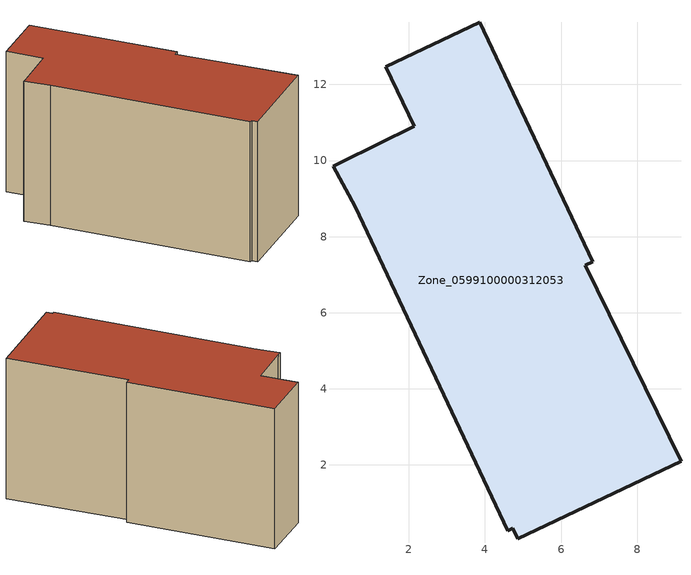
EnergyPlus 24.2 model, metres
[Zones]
Zone_0599100000312053
 floor ground (C_G): 0.22,9.95 2.15,10.9 1.4,12.47 3.87,13.63 6.84,7.34 6.63,7.24 9.15,2.1 4.86,0.06 4.73,0.33 4.6,0.27 0.59,8.78 0.02,9.85 z0
 wall outside (C_F): 2.15,10.9 0.22,9.95 0.02,9.85 0.59,8.78 4.6,0.27 4.73,0.33 4.86,0.06 9.15,2.1 6.63,7.24 6.84,7.34 3.87,13.63 1.4,12.47 2.15,10.9 z0:6.87
 roof outside (C_R): 4.86,0.06 9.15,2.1 6.63,7.24 6.84,7.34 3.87,13.63 1.4,12.47 2.15,10.9 0.22,9.95 0.02,9.85 0.59,8.78 4.6,0.27 4.73,0.33 z6.87
[BUILDING]
Pand.0599100000312053: North Axis=0; Terrain=City; Loads Convergence Tolerance Value=0.04; Temperature Convergence Tolerance Value=0.4; Solar Distribution=FullExterior; Maximum Number of Warmup Days=25; Minimum Number of Warmup Days=1
[Site:Location]
Rotterdam.The.Hague.AP_ZH_NLD Design_Conditions: Latitude=51.96; Longitude=4.45; Time Zone=1; Elevation=-4.5
[SITE:GROUNDTEMPERATURE:BUILDINGSURFACE]
18, 18, 18, 18, 18, 18, 18, 18, 18, 18, 18, 18
[MATERIAL] Thermal Absorptance=0.9; Solar Absorptance=0.7; Visible Absorptance=0.7
Name | Roughness | Thickness | Conductivity | Density | Specific Heat
G.TI.1992-2005 | MediumSmooth | 0.15 | 0.06 | 540 | 1210
F.TI.1992-2005 | Rough | 0.3 | 0.12 | 1920 | 840
R.TI.1992-2005 | MediumRough | 0.2 | 0.08 | 1500 | 1000
[CONSTRUCTION]
C_G: G.TI.1992-2005
C_F: F.TI.1992-2005
C_R: R.TI.1992-2005
[ZONE]
Zone_0599100000312053: Type=1; Multiplier=1; Ceiling Height=Autocalculate; Volume=Autocalculate; Floor Area=autocalculate; Part of Total Floor Area=Yes
[ZONEINFILTRATION:DESIGNFLOWRATE]
Infil_Zone_0599100000312053: Zone or ZoneList or Space or SpaceList=Zone_0599100000312053; Schedule=AlwaysOn; Design Flow Rate Calculation Method=Flow/Area; Flow Rate per Floor Area=0.0015; Constant Term Coefficient=1; Temperature Term Coefficient=0; Velocity Term Coefficient=0; Velocity Squared Term Coefficient=0
[HVACTEMPLATE:ZONE:IDEALLOADSAIRSYSTEM]
Zone_0599100000312053: Maximum Heating Supply Air Temperature=50; Minimum Cooling Supply Air Temperature=13; Maximum Heating Supply Air Humidity Ratio=0.0156; Minimum Cooling Supply Air Humidity Ratio=0.0077; Heating Limit=NoLimit; Cooling Limit=NoLimit; Dehumidification Control Type=ConstantSensibleHeatRatio; Cooling Sensible Heat Ratio=0.7; Dehumidification Setpoint=60; Humidification Control Type=None; Humidification Setpoint=30; Outdoor Air Method=None; Outdoor Air Flow Rate per Person=0.00944; Outdoor Air Flow Rate per Zone Floor Area=0; Outdoor Air Flow Rate per Zone=0; Demand Controlled Ventilation Type=None; Outdoor Air Economizer Type=NoEconomizer; Heat Recovery Type=None; Sensible Heat Recovery Effectiveness=0.7; Latent Heat Recovery Effectiveness=0.65
[ZONECONTROL:THERMOSTAT]
ThermostatControl_Zone_0599100000312053: Zone or ZoneList=Zone_0599100000312053; Control Type Schedule=DualSetpointControlType; Control 1=Thermostat_Zone_0599100000312053; Temperature Difference Between Cutout And Setpoint=0
[THERMOSTATSETPOINT:DUALSETPOINT]
Thermostat_Zone_0599100000312053: Heating Setpoint Temperature Schedule=HeatingSetpoint_Zone_0599100000312053; Cooling Setpoint Temperature Schedule=CoolingSetpoint_Zone_0599100000312053
[SCHEDULE:COMPACT]
HeatingSetpoint_Zone_0599100000312053: Through: 12/31, For: AllDays, Until: 24:00, 21
CoolingSetpoint_Zone_0599100000312053: Through: 12/31, For: AllDays, Until: 24:00, 24
DualSetpointControlType: Through: 12/31, For: AllDays, Until: 24:00, 4
AlwaysOn: Through: 12/31, For: AllDays, Until: 24:00, 1
